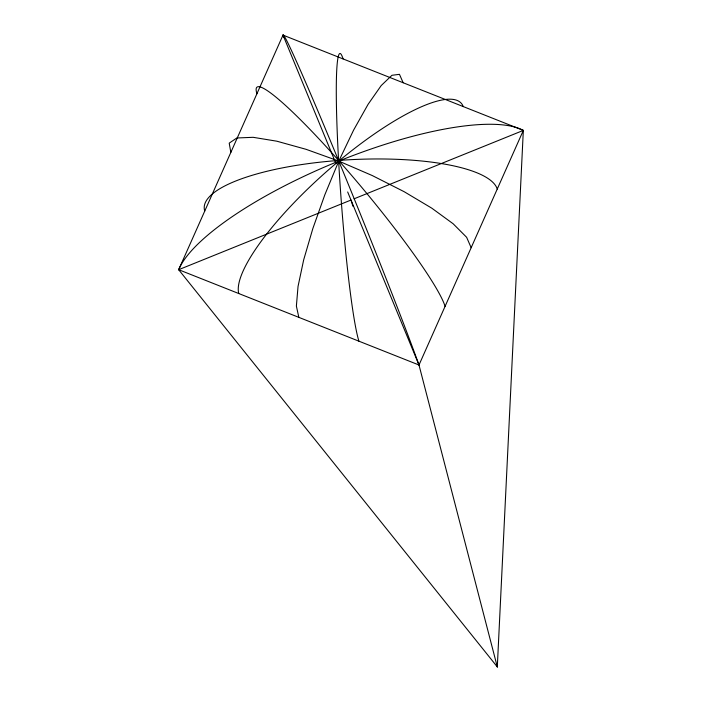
<?xml version="1.0" encoding="UTF-8"?>
<svg xmlns="http://www.w3.org/2000/svg" width="702" height="702" viewBox="0 0 702 702"><rect width="100%" height="100%" fill="white"/><g stroke="black" fill="none" stroke-linecap="round" stroke-linejoin="round"><path stroke-width="1.05" d="M496.595 664.829L497.306 666.9L523.332 130.405L283.003 35.1L178.668 269.7L497.306 666.9L418.997 365.005A191.83 4.528 68 0 0 338.794 161.091A191.83 4.528 68 0 0 283.003 35.1L283.705 37.171M418.997 365.005L523.332 130.405A191.83 53.975 -22.4 0 0 338.794 161.091A191.83 53.975 -22.4 0 0 178.668 269.7L418.997 365.005L347.665 191.953M178.668 269.7L351 200.052L352.948 206.274M354.045 198.824L523.332 130.405M403.167 82.748L399.456 74.333L391.944 75.289L381.221 85.547L368.094 104.308L353.58 130.151L338.794 161.091L324.85 194.752L312.838 228.562L303.659 259.924L298.034 286.442L296.384 306.09L298.833 317.348M471.165 247.701L466.619 237.285L453.141 223.762L431.756 208.152L404.106 191.672L372.306 175.57L338.794 161.091L306.125 149.333L276.825 141.199L253.124 137.311L236.837 137.978L229.212 143.138L230.835 152.395M283.003 35.1L335.986 163.619M496.647 664.812L497.306 666.9M256.923 93.752A146.99 16.374 50.2 0 1 338.592 160.451A146.99 16.374 50.2 0 1 445.077 306.353M238.75 293.524A147.008 38.136 -41.5 0 1 338.794 161.091A147.008 38.136 -41.5 0 1 463.25 106.581M204.747 211.048A146.99 40.33 -3.2 0 1 338.592 160.451A146.99 40.33 -3.2 0 1 497.253 189.057M358.915 341.181A146.99 9.784 85.7 0 1 338.592 160.451A146.99 9.784 85.7 0 1 343.085 58.924"/></g></svg>
